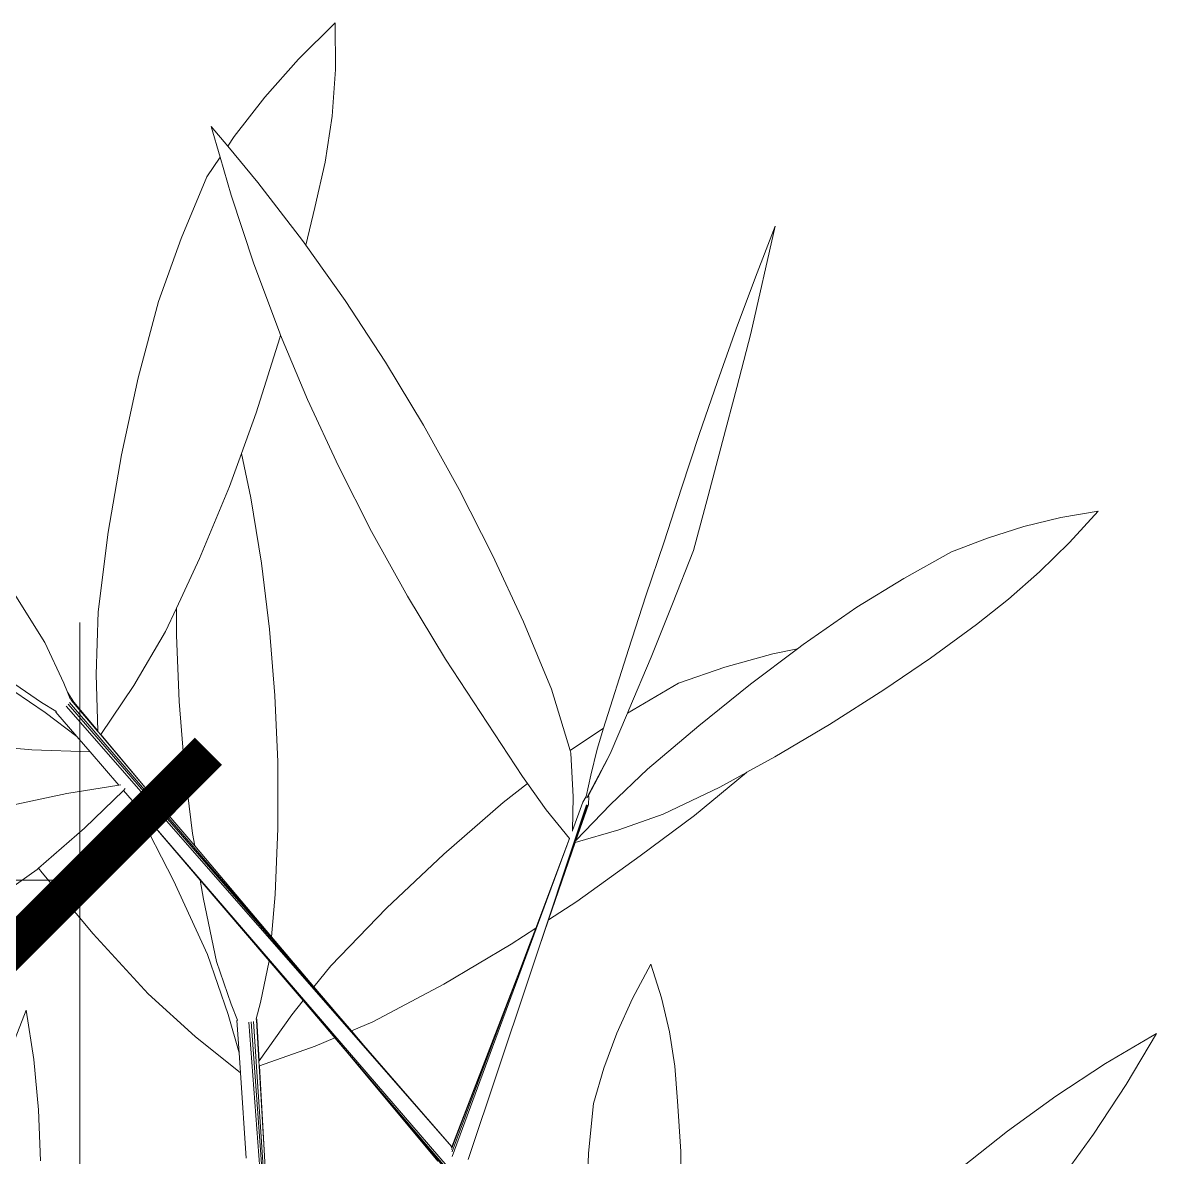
# Model space of a CAD drawing. Header units: millimetres. Extents: x 18 to 174501, y 22 to 24571.
# Drawn here: x 17963.3 to 18183.4, y 22872.1 to 23092.3 of the extents above; entities that cross this region are included whole.
import ezdxf

# ---------------------------------------------------------------- set-up
doc = ezdxf.new("R2010")
doc.units = ezdxf.units.MM
doc.header["$MEASUREMENT"] = 0
doc.layers.add('Edges', color=7, linetype='Continuous', lineweight=18)
doc.styles.get("Standard").update_dxf_attribs({"font": 'arial.ttf'})
doc.dimstyles.new('DIM100', dxfattribs={"dimscale": 0, "dimtxt": 150, "dimasz": 50, "dimexe": 50, "dimexo": 0, "dimgap": 100, "dimtad": 1, "dimtoh": 1, "dimdec": 0, "dimdsep": 46, "dimtxsty": 'Standard', "dimblk": 'ARCHTICK', "dimcen": 1, "dimclrd": 1, "dimclre": 1, "dimadec": 0, "dimazin": 0, "dimtfac": 250, "dimtdec": 0, "dimtix": 1, "dimtmove": 0, "dimatfit": 3, "dimldrblk": 'DOT', "dimfxl": 150, "dimtolj": 1, "dimtzin": 0, "dimlwd": 5, "dimlwe": 5, "dimarcsym": 0})

# ---------------------------------------------------------------- blocks, each defined once
blk = doc.blocks.new('BAMBOOPLAN')
at = {"layer": 'Edges'}
for p, q in [((-0.8559, 13.1692), (-0.9579, 13.068)), ((-0.8559, 13.1692), (-0.8553, 13.0391)), ((-0.9579, 13.068), (-1.0515, 12.9628)), ((-0.8553, 13.0391), (-0.8646, 12.9102)), ((-1.0515, 12.9628), (-1.1363, 12.8538)), ((-0.8646, 12.9102), (-0.8837, 12.7826)), ((-1.2001, 12.8817), (-1.1753, 12.796)), ((-1.2001, 12.8817), (-1.1545, 12.8268)), ((-1.1363, 12.8538), (-1.1545, 12.8268)), ((-1.1545, 12.8268), (-1.0708, 12.7259)), ((-1.1753, 12.796), (-1.2122, 12.7413)), ((-1.1753, 12.796), (-1.1448, 12.6904)), ((-0.8837, 12.7826), (-0.9125, 12.6568)), ((-1.2122, 12.7413), (-1.2841, 12.5703)), ((-1.0708, 12.7259), (-0.947, 12.5647)), ((-1.1448, 12.6904), (-1.0817, 12.5001)), ((-0.9125, 12.6568), (-0.9379, 12.5518)), ((0.2975, 12.3068), (0.3646, 12.6047)), ((0.3646, 12.6047), (0.3099, 12.4635)), ((-1.2841, 12.5703), (-1.3467, 12.3961)), ((-0.947, 12.5647), (-0.9379, 12.5518)), ((-0.9379, 12.5518), (-0.8289, 12.3985)), ((-1.0817, 12.5001), (-1.011, 12.3112)), ((0.3099, 12.4635), (0.2564, 12.32)), ((-0.8289, 12.3985), (-0.7168, 12.2278)), ((-1.3467, 12.3961), (-1.4028, 12.1847)), ((-1.011, 12.3112), (-1.0076, 12.303)), ((0.2564, 12.32), (0.2042, 12.1744)), ((0.2975, 12.3068), (0.2585, 12.1577)), ((-1.01, 12.2949), (-1.0751, 12.0874)), ((-1.0076, 12.303), (-1.01, 12.2949)), ((-1.0076, 12.303), (-0.9329, 12.1242)), ((-0.7168, 12.2278), (-0.611, 12.0529)), ((-1.4028, 12.1847), (-1.4492, 11.9711)), ((0.2042, 12.1744), (0.1535, 12.0272)), ((0.2585, 12.1577), (0.2189, 12.0075)), ((-0.9329, 12.1242), (-0.8475, 11.9396)), ((-1.0751, 12.0874), (-1.1162, 11.9745)), ((-0.611, 12.0529), (-0.5118, 11.8743)), ((0.1535, 12.0272), (0.1044, 11.8786)), ((0.2189, 12.0075), (0.1787, 11.8566)), ((-1.4492, 11.9711), (-1.4858, 11.7558)), ((-1.1162, 11.9745), (-1.1494, 11.8832)), ((-1.1162, 11.9745), (-1.0908, 11.8513)), ((-0.8475, 11.9396), (-0.7551, 11.7577)), ((-1.1494, 11.8832), (-1.2329, 11.6828)), ((-0.5118, 11.8743), (-0.4194, 11.6924)), ((0.1044, 11.8786), (0.057, 11.729)), ((-1.0908, 11.8513), (-1.0609, 11.6698)), ((0.1787, 11.8566), (0.138, 11.7054)), ((1.2611, 11.8149), (1.1575, 11.7967)), ((1.2611, 11.8149), (1.1813, 11.7279)), ((1.0549, 11.7716), (0.9535, 11.7398)), ((1.1575, 11.7967), (1.0549, 11.7716)), ((-1.4858, 11.7558), (-1.514, 11.535)), ((-0.7551, 11.7577), (-0.6558, 11.5791)), ((0.9535, 11.7398), (0.8536, 11.7013)), ((0.057, 11.729), (0.0061, 11.5801)), ((1.1813, 11.7279), (1.0982, 11.6463)), ((-1.2329, 11.6828), (-1.297, 11.545)), ((-0.4194, 11.6924), (-0.334, 11.5077)), ((0.138, 11.7054), (0.0799, 11.5571)), ((0.8536, 11.7013), (0.7216, 11.6279)), ((-1.0609, 11.6698), (-1.0385, 11.487)), ((1.0982, 11.6463), (1.012, 11.5704)), ((0.7216, 11.6279), (0.5913, 11.548)), ((-1.756, 11.6006), (-1.6621, 11.4502)), ((0.0061, 11.5801), (-0.0428, 11.4309)), ((-0.6558, 11.5791), (-0.55, 11.4042)), ((0.0799, 11.5571), (0.0201, 11.4098)), ((1.012, 11.5704), (0.923, 11.5003)), ((-1.514, 11.535), (-1.5192, 11.3616)), ((-1.297, 11.545), (-1.3269, 11.4809)), ((-1.297, 11.545), (-1.297, 11.471)), ((0.5913, 11.548), (0.4425, 11.4445)), ((-1.0385, 11.487), (-1.0234, 11.3032)), ((-0.334, 11.5077), (-0.2558, 11.3207)), ((0.923, 11.5003), (0.7956, 11.4068)), ((-1.3269, 11.4809), (-1.4149, 11.3314)), ((-1.297, 11.471), (-1.2894, 11.2868)), ((-1.6621, 11.4502), (-1.6088, 11.3371)), ((-0.0428, 11.4309), (-0.1113, 11.2124)), ((0.4262, 11.4323), (0.2961, 11.3347)), ((0.4262, 11.4323), (0.3579, 11.4184)), ((0.4425, 11.4445), (0.4262, 11.4323)), ((-0.55, 11.4042), (-0.3368, 11.079)), ((0.0201, 11.4098), (-0.0412, 11.2639)), ((0.3579, 11.4184), (0.2246, 11.382)), ((0.7956, 11.4068), (0.6659, 11.3194)), ((-1.5192, 11.3616), (-1.515, 11.2054)), ((0.2246, 11.382), (0.0964, 11.3375)), ((-1.8066, 11.3549), (-1.6606, 11.2564)), ((-1.7745, 11.3546), (-1.6714, 11.2838)), ((-1.6088, 11.3371), (-1.5989, 11.3121)), ((-1.4149, 11.3314), (-1.5062, 11.195)), ((0.0964, 11.3375), (-0.0452, 11.2546)), ((0.2961, 11.3347), (0.1527, 11.2191)), ((-1.5989, 11.3121), (-1.5817, 11.2849)), ((-1.5989, 11.3121), (-1.5915, 11.2937)), ((-1.0234, 11.3032), (-1.0158, 11.119)), ((-0.2558, 11.3207), (-0.2044, 11.1511)), ((0.6659, 11.3194), (0.5158, 11.2228)), ((-1.6714, 11.2838), (-1.6311, 11.2596)), ((-0.5329, 10.0512), (-1.6024, 11.274)), ((-0.7768, 10.3326), (-1.5974, 11.2788)), ((-0.852, 10.4202), (-1.5932, 11.2834)), ((-1.5895, 11.2937), (-1.5915, 11.2937)), ((-1.5915, 11.2937), (-1.5908, 11.2919)), ((-1.5883, 11.2927), (-1.5895, 11.2937)), ((-1.5885, 11.2906), (-1.5149, 11.2036)), ((-1.5883, 11.2927), (-1.5817, 11.2849)), ((-1.5817, 11.2849), (-1.515, 11.2054)), ((-1.2894, 11.2868), (-1.2743, 11.103)), ((-1.6606, 11.2564), (-1.5731, 11.1898)), ((-1.6313, 11.2574), (-1.6311, 11.2596)), ((-1.6313, 11.2574), (-1.5731, 11.1898)), ((-1.6311, 11.2596), (-1.6296, 11.2588)), ((-0.0452, 11.2546), (-0.0937, 11.1411)), ((-0.0412, 11.2639), (-0.0452, 11.2546)), ((-1.515, 11.2054), (-1.5149, 11.2036)), ((-1.5149, 11.2036), (-1.5068, 11.1941)), ((-0.1113, 11.2124), (-0.2044, 11.1511)), ((-0.1113, 11.2124), (-0.1295, 11.1544)), ((0.1527, 11.2191), (0.0107, 11.0993)), ((0.5158, 11.2228), (0.3639, 11.1327)), ((-1.5731, 11.1898), (-1.5363, 11.1472)), ((-1.5062, 11.195), (-1.5068, 11.1941)), ((-1.5068, 11.1941), (-1.3454, 11.0032)), ((-1.5062, 11.195), (-1.3454, 11.0032)), ((-1.873, 11.1687), (-1.6976, 11.1526)), ((-1.6976, 11.1526), (-1.5363, 11.1472)), ((-1.5363, 11.1472), (-1.4564, 11.0545)), ((-0.2044, 11.1511), (-0.2021, 11.1435)), ((-0.2021, 11.1435), (-0.1961, 11.0223)), ((-0.0937, 11.1411), (-0.1568, 11.0209)), ((-0.1295, 11.1544), (-0.1471, 11.0824)), ((-0.0937, 11.1411), (-0.1271, 11.0751)), ((-1.0158, 11.119), (-1.0156, 10.9347)), ((0.3639, 11.1327), (0.2857, 11.0902)), ((-1.2743, 11.103), (-1.2518, 10.9202)), ((-0.3368, 11.079), (-0.323, 11.0594)), ((-0.1471, 11.0824), (-0.1597, 11.0228)), ((0.0107, 11.0993), (-0.0927, 11.0009)), ((0.2855, 11.0901), (0.141, 10.9708)), ((0.2855, 11.0901), (0.2106, 11.0494)), ((0.2857, 11.0902), (0.2855, 11.0901)), ((-1.6007, 11.0319), (-1.4564, 11.0545)), ((-1.4564, 11.0545), (-1.4515, 11.0553)), ((-1.4441, 11.0402), (-1.439, 11.0451)), ((-0.323, 11.0594), (-0.39, 11.0065)), ((-0.323, 11.0594), (-0.2712, 10.9863)), ((-0.1271, 11.0751), (-0.1547, 11.0244)), ((0.2106, 11.0494), (0.0535, 10.9738)), ((-1.7703, 10.9953), (-1.6007, 11.0319)), ((-1.5522, 10.9349), (-1.4441, 11.0402)), ((-1.4441, 11.0402), (-1.42, 11.0123)), ((-0.1961, 11.0223), (-0.198, 10.9292)), ((-0.1693, 11.0072), (-0.1597, 11.0228)), ((-0.1603, 11.0201), (-0.1605, 11.0191)), ((-0.1597, 11.0228), (-0.1601, 11.0212)), ((-0.1547, 11.0244), (-0.1572, 11.02)), ((-0.1543, 11.0242), (-0.1547, 11.0244)), ((-0.1536, 11.0238), (-0.1543, 11.0242)), ((-0.1531, 11.0234), (-0.1536, 11.0238)), ((-0.1534, 11.0017), (-0.1527, 11.0226)), ((-0.1528, 11.023), (-0.1531, 11.0234)), ((-0.1527, 11.0226), (-0.1528, 11.023)), ((-1.42, 11.0123), (-1.4053, 10.9864)), ((-1.42, 11.0123), (-1.3819, 10.9681)), ((-1.4053, 10.9864), (-1.3051, 10.7901)), ((-1.3454, 11.0032), (-1.2462, 10.8861)), ((-0.39, 11.0065), (-0.5552, 10.8634)), ((-0.3221, 10.511), (-0.1593, 10.9996)), ((-0.2923, 10.5994), (-0.1573, 10.9994)), ((-0.2712, 10.9863), (-0.2065, 10.9066)), ((-0.1693, 11.0072), (-0.198, 10.9292)), ((-0.0927, 11.0009), (-0.1884, 10.9013)), ((-0.1537, 11.0008), (-0.1832, 10.9165)), ((-0.1545, 11), (-0.1832, 10.9165)), ((-0.1685, 11.0079), (-0.1685, 11.0078)), ((-0.1537, 11.0008), (-0.1534, 11.0017)), ((-1.3819, 10.9681), (-1.2306, 10.7911)), ((-1.3819, 10.9681), (-0.5455, 9.9979)), ((0.0535, 10.9738), (-0.0688, 10.9309)), ((0.141, 10.9708), (-0.0096, 10.859)), ((-1.6796, 10.8242), (-1.5522, 10.9349)), ((-1.2518, 10.9202), (-1.2462, 10.8861)), ((-1.0156, 10.9347), (-1.0229, 10.751)), ((-0.198, 10.9292), (-0.1981, 10.9273)), ((-0.0688, 10.9309), (-0.1903, 10.8959)), ((-0.2064, 10.9065), (-0.5314, 10.0245)), ((-0.2065, 10.9066), (-0.2996, 10.6579)), ((-0.1903, 10.8959), (-0.2642, 10.681)), ((-0.2065, 10.9066), (-0.2064, 10.9065)), ((-0.2064, 10.9065), (-0.2059, 10.9058)), ((-0.1903, 10.8959), (-0.1905, 10.8958)), ((-0.1884, 10.9013), (-0.1894, 10.8985)), ((-0.1832, 10.9165), (-0.1884, 10.9013)), ((-1.2462, 10.8861), (-1.0329, 10.634)), ((-0.5552, 10.8634), (-0.7136, 10.7131)), ((-0.0096, 10.859), (-0.1861, 10.732)), ((-1.8646, 10.6921), (-1.6832, 10.8211)), ((-1.6832, 10.8211), (-1.6796, 10.8242)), ((-1.6796, 10.8242), (-1.6697, 10.8113)), ((-1.6697, 10.8113), (-1.5279, 10.6425)), ((-1.3051, 10.7901), (-1.2108, 10.5847)), ((-1.2306, 10.7911), (-1.222, 10.7387)), ((-1.2306, 10.7911), (-1.0394, 10.5675)), ((-1.222, 10.7387), (-1.1853, 10.5652)), ((-1.0229, 10.751), (-1.0329, 10.634)), ((-0.1861, 10.732), (-0.2642, 10.681)), ((-0.7136, 10.7131), (-0.8686, 10.5533)), ((-0.2642, 10.681), (-0.2923, 10.5994)), ((-1.5279, 10.6425), (-1.3756, 10.4755)), ((-0.2996, 10.6579), (-0.3681, 10.6132)), ((-0.2996, 10.6579), (-0.315, 10.617)), ((-1.0329, 10.634), (-0.9152, 10.4949)), ((-0.3681, 10.6132), (-0.5551, 10.5029)), ((-0.315, 10.617), (-0.5317, 10.0385)), ((-0.3447, 10.539), (-0.315, 10.617)), ((-1.2108, 10.5847), (-1.153, 10.4183)), ((-0.3221, 10.511), (-0.2923, 10.5994)), ((-1.1853, 10.5652), (-1.1453, 10.4468)), ((-1.0394, 10.5675), (-1.0632, 10.4518)), ((-1.0394, 10.5675), (-0.9452, 10.4573)), ((-0.8686, 10.5533), (-0.9152, 10.4949)), ((0.0196, 10.5579), (-0.0309, 10.4627)), ((0.0196, 10.5579), (0.049, 10.4649)), ((-0.5323, 10.0474), (-0.3447, 10.539)), ((-0.5188, 10.0877), (-0.3447, 10.539)), ((-0.4869, 10.0167), (-0.3221, 10.511)), ((-0.9152, 10.4949), (-0.852, 10.4202)), ((-0.5551, 10.5029), (-0.7514, 10.3978)), ((-1.3756, 10.4755), (-1.2449, 10.3575)), ((-1.0632, 10.4518), (-1.0754, 10.4067)), ((-0.9452, 10.4573), (-0.9769, 10.4177)), ((-0.9452, 10.4573), (-0.8866, 10.3888)), ((-0.0309, 10.4627), (-0.0743, 10.3664)), ((0.049, 10.4649), (0.0712, 10.3705)), ((-1.7134, 10.431), (-1.7683, 10.2902)), ((-1.7134, 10.431), (-1.6929, 10.2935)), ((-1.153, 10.4183), (-1.123, 10.3125)), ((-1.1453, 10.4468), (-1.1275, 10.4032)), ((-0.9769, 10.4177), (-1.0671, 10.2901)), ((-0.8113, 10.3728), (-0.852, 10.4202)), ((-1.1291, 10.4015), (-1.1275, 10.4032)), ((-1.1291, 10.4015), (-1.123, 10.3125)), ((-1.1275, 10.4032), (-1.1269, 10.4016)), ((-0.9804, 8.8667), (-1.0959, 10.3975)), ((-1, 9.1491), (-1.089, 10.3983)), ((-1.0077, 9.2642), (-1.0829, 10.3995)), ((-1.0754, 10.4067), (-1.0759, 10.4048)), ((-1.0738, 10.4055), (-1.0754, 10.4067)), ((-1.0749, 10.4025), (-1.0681, 10.2887)), ((-1.0734, 10.404), (-1.0738, 10.4055)), ((-1.0734, 10.404), (-1.0671, 10.2901)), ((-0.857, 10.3537), (-0.8866, 10.3888)), ((-0.8866, 10.3888), (-0.5501, 9.9953)), ((-0.7514, 10.3978), (-0.8113, 10.3728)), ((-1.2449, 10.3575), (-1.1191, 10.2564)), ((-0.857, 10.3537), (-0.9115, 10.331)), ((-0.8156, 10.3045), (-0.857, 10.3537)), ((-0.7768, 10.3326), (-0.8113, 10.3728)), ((-0.0743, 10.3664), (-0.1107, 10.2694)), ((0.0712, 10.3705), (0.0861, 10.2749)), ((1.4223, 10.3662), (1.2809, 10.2823)), ((1.4223, 10.3662), (1.3385, 10.2248)), ((-0.9115, 10.331), (-1.0664, 10.2766)), ((-0.5329, 10.0513), (-0.7768, 10.3326)), ((-1.6929, 10.2935), (-1.6797, 10.154)), ((-1.123, 10.3125), (-1.1191, 10.2564)), ((-1.0671, 10.2901), (-1.0681, 10.2887)), ((-0.5538, 9.9938), (-0.8156, 10.3045)), ((-0.5715, 10.0119), (-0.8156, 10.3045)), ((-1.0681, 10.2887), (-1.0674, 10.2762)), ((-1.0664, 10.2766), (-1.0674, 10.2762)), ((-1.0674, 10.2762), (-1.0527, 10.0267)), ((-1.0664, 10.2766), (-1.0527, 10.0267)), ((-0.1107, 10.2694), (-0.1399, 10.1719)), ((0.0861, 10.2749), (0.0936, 10.1784)), ((1.2809, 10.2823), (1.1432, 10.1918)), ((-1.1191, 10.2564), (-1.103, 10.0205)), ((1.3385, 10.2248), (1.2481, 10.087)), ((-0.1399, 10.1719), (-0.1532, 10.0335)), ((0.0936, 10.1784), (0.1027, 10.0382)), ((1.1432, 10.1918), (1.0095, 10.0949)), ((-1.6797, 10.154), (-1.6736, 10.0127)), ((-0.5329, 10.0513), (-0.5188, 10.0877)), ((-0.5329, 10.051), (-0.5188, 10.0877)), ((1.0095, 10.0949), (0.8802, 9.9919)), ((1.2481, 10.087), (1.1513, 9.9532)), ((-0.534, 10.0504), (-0.533, 10.051)), ((-0.5336, 10.0505), (-0.5331, 10.0509)), ((-0.5336, 10.0493), (-0.5334, 10.0497)), ((-0.5336, 10.044), (-0.5329, 10.0456)), ((-0.5336, 10.0439), (-0.5336, 10.044)), ((-0.5333, 10.0502), (-0.533, 10.0509)), ((-0.5331, 10.0509), (-0.533, 10.0509)), ((-0.533, 10.051), (-0.5329, 10.051)), ((-0.533, 10.0509), (-0.5329, 10.051)), ((-0.5329, 10.0512), (-0.5329, 10.0513)), ((-0.5317, 10.0385), (-0.5319, 10.0381)), ((0.1027, 10.0382), (0.1046, 9.8975)), ((-1.0527, 10.0267), (-1.0077, 9.2642)), ((-0.1532, 10.0335), (-0.1591, 9.8947))]:
    blk.add_line(p, q, dxfattribs=at)
blk = doc.blocks.new('_ArchTick')
at = {"color": 0, "linetype": 'ByBlock', "const_width": 0.15}
blk.add_lwpolyline([(-0.5, -0.5), (0.5, 0.5)], dxfattribs=at)
blk = doc.blocks.new('*D253')
at = {"color": 1, "lineweight": 5, "transparency": 16777216}
for p, q in [((1816648.65, 62258.33), (1816648.65, 63051.21)), ((1826410.6, 62253.85), (1826410.6, 63051.21)), ((1816648.65, 63001.21), (1826410.6, 63001.21))]:
    blk.add_line(p, q, dxfattribs=at)
at = {"layer": 'Defpoints', "color": 0, "transparency": 16777216}
for p in [(1826410.6, 63001.21), (1816648.65, 62258.33), (1826410.6, 62253.85)]:
    blk.add_point(p, dxfattribs=at)
at = {"color": 1, "lineweight": 5, "transparency": 16777216, "xscale": 50, "yscale": 50, "zscale": 50, "rotation": 180}
blk.add_blockref('_ArchTick', (1816648.65, 63001.21), dxfattribs=at)
at = {"color": 1, "lineweight": 5, "transparency": 16777216, "xscale": 50, "yscale": 50, "zscale": 50}
blk.add_blockref('_ArchTick', (1826410.6, 63001.21), dxfattribs=at)
at = {"color": 0, "transparency": 16777216, "insert": (1821529.63, 63177.8), "char_height": 150, "attachment_point": 5}
blk.add_mtext('\\A1;9762', dxfattribs=at)
blk = doc.blocks.new('_DOT')
at = {"color": 0, "linetype": 'ByBlock'}
blk.add_line((-0.5, 0), (-1, 0), dxfattribs=at)
at = {"color": 0, "linetype": 'ByBlock', "const_width": 0.5}
blk.add_lwpolyline([(-0.25, 0, 1), (0.25, 0, 1)], format="xyb", close=True, dxfattribs=at)
blk = doc.blocks.new('dgf56yrtrr')
dim = blk.add_linear_dim(base=(1826410.6, 63001.21), p1=(1816648.65, 62258.33), p2=(1826410.6, 62253.85), dimstyle='DIM100', override={"dimscale": 1})
dim.commit()
dim.dimension.update_dxf_attribs({"geometry": '*D253', "text_midpoint": (1821529.63, 63177.8)})

msp = doc.modelspace()

# ---------------------------------------------------------------- block references
msp.add_blockref('dgf56yrtrr', (-1808436.23, -40075.32))
at = {"xscale": 69.97983938875464, "yscale": 69.97983938875464, "zscale": 69.97983938875464}
msp.add_blockref('BAMBOOPLAN', (18083.91, 22170.71), dxfattribs=at)

doc.saveas('drawing.dxf')
